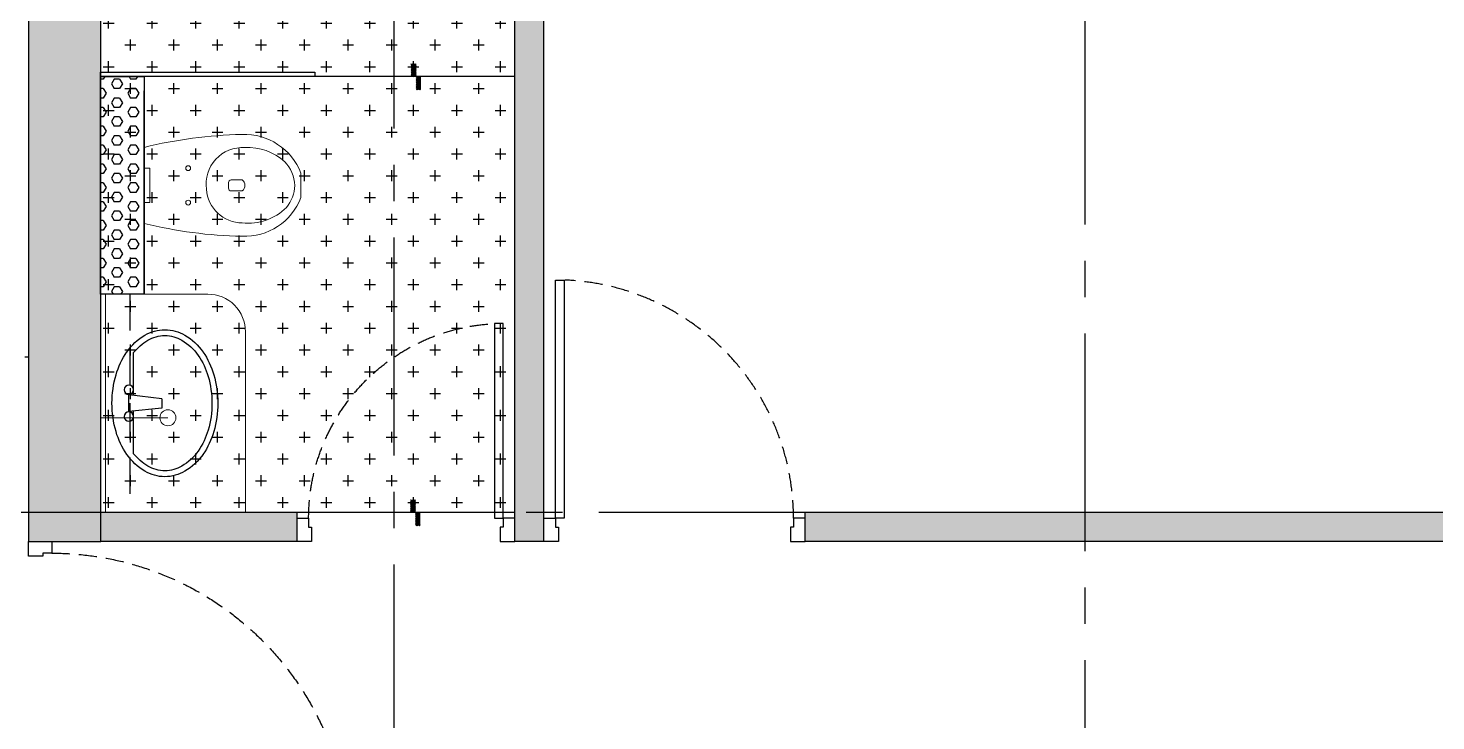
# Model space of a CAD drawing. Header units: millimetres. Extents: x 1066295 to 1300022, y -5734212 to -5454663.
# Drawn here: x 1211591 to 1216439, y -5717165 to -5714780 of the extents above; entities that cross this region are included whole.
import ezdxf

# ---------------------------------------------------------------- set-up
doc = ezdxf.new("R2010")
doc.units = ezdxf.units.MM
doc.header["$LTSCALE"] = 1000
doc.header["$MEASUREMENT"] = 0
for name, pattern in [('AUDIT_D_120904163729-0', [0]), ('T9_KEY PLAN(TYPICAL FLOOR)$0$3BHK-A$0$$1$HIDDEN', [0.375, 0.25, -0.125]), ('T9_KEY PLAN(TYPICAL FLOOR)$0$3BHK-A$0$( Hidden )', [0.375, 0.25, -0.125]), ('T9_KEY PLAN(TYPICAL FLOOR)$0$3BHK-A$0$AUDIT_D_120904163729-0', [0]), ('T9_KEY PLAN(TYPICAL FLOOR)$0$T8 - TYPICAL FLOOR CORE$0$T10-TYPICAL FLOOR CORE$0$( Hidden )', [0.375, 0.25, -0.125]), ('T9_KEY PLAN(TYPICAL FLOOR)$0$T8_REFUGE COLUMNS$0$CENTER2', [1.125, 0.75, -0.125, 0.125, -0.125])]:
    doc.linetypes.add(name, pattern=pattern)
doc.layers.get('0').update_dxf_attribs({"linetype": 'AUDIT_D_120904163729-0'})
for name, color, linetype in [('T9_KEY PLAN(TYPICAL FLOOR)$0$3BHK-A$0$$0$A-DOOR-FULL', 2, 'Continuous'), ('T9_KEY PLAN(TYPICAL FLOOR)$0$3BHK-A$0$$1$ELEV.', 5, 'Continuous'), ('T9_KEY PLAN(TYPICAL FLOOR)$0$3BHK-A$0$$1$LEDGE WALL', 5, 'Continuous'), ('T9_KEY PLAN(TYPICAL FLOOR)$0$3BHK-A$0$A-HATCH -160', 251, 'T9_KEY PLAN(TYPICAL FLOOR)$0$3BHK-A$0$AUDIT_D_120904163729-0'), ('T9_KEY PLAN(TYPICAL FLOOR)$0$3BHK-A$0$A-SANITARY', 2, 'Continuous'), ('T9_KEY PLAN(TYPICAL FLOOR)$0$3BHK-A$0$a-tile drop', 3, 'Continuous'), ('T9_KEY PLAN(TYPICAL FLOOR)$0$3BHK-A$0$A-TOI SUNK 50MM', 8, 'Continuous'), ('T9_KEY PLAN(TYPICAL FLOOR)$0$3BHK-A$0$APT PLANS-typ$0$TILEDROP', 3, 'Continuous'), ('T9_KEY PLAN(TYPICAL FLOOR)$0$3BHK-A$0$LEDGE WALL', 5, 'Continuous'), ('T9_KEY PLAN(TYPICAL FLOOR)$0$T8 - TYPICAL FLOOR CORE$0$T10-TYPICAL FLOOR CORE$0$a-beam 2', 50, 'Continuous'), ('T9_KEY PLAN(TYPICAL FLOOR)$0$T8_REFUGE COLUMNS$0$A-CENTERLINE', 193, 'T9_KEY PLAN(TYPICAL FLOOR)$0$T8_REFUGE COLUMNS$0$CENTER2'), ('T9_KEY PLAN(TYPICAL FLOOR)$0$T8_REFUGE COLUMNS$0$A-RCC COLS', 3, 'Continuous'), ('T9_KEY PLAN(TYPICAL FLOOR)$0$T8_TYPICAL COLUMNS$0$A-RCC COLS', 3, 'Continuous')]:
    doc.layers.add(name, color=color, linetype=linetype)
for name, color, linetype, lineweight in [('T9_KEY PLAN(TYPICAL FLOOR)$0$3BHK-A$0$$1$a-TOI-fixtures', 251, 'Continuous', 0), ('T9_KEY PLAN(TYPICAL FLOOR)$0$3BHK-A$0$$1$A-WALL- 160', 6, 'Continuous', 30), ('T9_KEY PLAN(TYPICAL FLOOR)$0$3BHK-A$0$a-TOI-fixtures', 251, 'Continuous', 0), ('T9_KEY PLAN(TYPICAL FLOOR)$0$T8(T9 IS SIMILAR)$0$D&W', 8, 'Continuous', 25)]:
    doc.layers.add(name, color=color, linetype=linetype, lineweight=lineweight)
doc.layers.add('T9_KEY PLAN(TYPICAL FLOOR)$0$T8_REFUGE COLUMNS$0$COL-HATCH', color=7, linetype='Continuous', lineweight=25, true_color=0xa3a3a3)

# ---------------------------------------------------------------- blocks, each defined once
blk = doc.blocks.new('T9_KEY PLAN(TYPICAL FLOOR)$0$T8_REFUGE COLUMNS')
at = {"layer": 'T9_KEY PLAN(TYPICAL FLOOR)$0$T8_REFUGE COLUMNS$0$COL-HATCH', "linetype": 'ByBlock'}
h = blk.add_hatch(color=256, dxfattribs=at)
h.dxf.hatch_style = 1
h.paths.add_polyline_path([(1215902.1, -5706299.9), (1216152.1, -5706299.9), (1216152.1, -5708099.9), (1215902.1, -5708099.9)])
h.paths.add_polyline_path([(1215902.1, -5708099.9), (1213292.1, -5708099.9), (1213292.1, -5707849.9), (1215902.1, -5707849.9)])
h.paths.add_polyline_path([(1196642.1, -5706299.9), (1196392.1, -5706299.9), (1196392.1, -5708099.9), (1196642.1, -5708099.9)])
h.paths.add_polyline_path([(1215902.1, -5723474.9), (1216152.1, -5723474.9), (1216152.1, -5721674.9), (1215902.1, -5721674.9)])
h.paths.add_polyline_path([(1215902.1, -5721924.9), (1213292.1, -5721924.9), (1213292.1, -5721674.9), (1215902.1, -5721674.9)])
h.paths.add_polyline_path([(1196642.1, -5723474.9), (1196392.1, -5723474.9), (1196392.1, -5721674.9), (1196642.1, -5721674.9)])
h.paths.add_polyline_path([(1198957.1, -5709939.9), (1199207.1, -5709939.9), (1199207.1, -5714149.9), (1198957.1, -5714149.9)])
h.paths.add_polyline_path([(1197682.1, -5711799.9), (1197432.1, -5711799.9), (1197432.1, -5709939.9), (1197682.1, -5709939.9)])
h.paths.add_polyline_path([(1184832.1, -5718799.9), (1185182.1, -5718799.9), (1185182.1, -5709299.9), (1184832.1, -5709299.9)])
h.paths.add_polyline_path([(1194132.1, -5714149.9), (1193882.1, -5714149.9), (1193882.1, -5709939.9), (1194132.1, -5709939.9)])
h.paths.add_polyline_path([(1189932.1, -5714149.9), (1190232.1, -5714149.9), (1190232.1, -5709914.9), (1189932.1, -5709914.9)])
h.paths.add_polyline_path([(1189932.1, -5719684.9), (1190232.1, -5719684.9), (1190232.1, -5715449.9), (1189932.1, -5715449.9)])
h.paths.add_polyline_path([(1194182.1, -5719609.9), (1193882.1, -5719609.9), (1193882.1, -5717174.9), (1194182.1, -5717174.9)])
h.paths.add_polyline_path([(1215612.1, -5719609.9), (1215862.1, -5719609.9), (1215862.1, -5715374.9), (1215612.1, -5715374.9)])
h.paths.add_polyline_path([(1210702.1, -5711724.9), (1207452.1, -5711724.9), (1207452.1, -5711474.9), (1210702.1, -5711474.9)])
h.paths.add_polyline_path([(1210702.1, -5713624.9), (1207452.1, -5713624.9), (1207452.1, -5713874.9), (1210702.1, -5713874.9)])
h.paths.add_polyline_path([(1210952.1, -5711474.9), (1210702.1, -5711474.9), (1210702.1, -5713874.9), (1210952.1, -5713874.9)])
h.paths.add_polyline_path([(1202442.1, -5712799.9), (1202692.1, -5712799.9), (1202692.1, -5710799.9), (1202442.1, -5710799.9)], flags=17)
h.paths.add_polyline_path([(1196682.1, -5715374.9), (1196932.1, -5715374.9), (1196932.1, -5719609.9), (1196682.1, -5719609.9)])
h.paths.add_polyline_path([(1210052.1, -5727009.9), (1209752.1, -5727009.9), (1209752.1, -5724474.9), (1210052.1, -5724474.9)])
h.paths.add_polyline_path([(1202492.1, -5727009.9), (1202792.1, -5727009.9), (1202792.1, -5724474.9), (1202492.1, -5724474.9)])
h.paths.add_polyline_path([(1199382.1, -5726829.9), (1199132.1, -5726829.9), (1199132.1, -5724474.9), (1199382.1, -5724474.9)])
h.paths.add_polyline_path([(1195392.1, -5726519.9), (1195742.1, -5726519.9), (1195742.1, -5724724.9), (1195392.1, -5724724.9)])
h.paths.add_polyline_path([(1195742.1, -5724124.9), (1195392.1, -5724124.9), (1195392.1, -5723274.9), (1195742.1, -5723274.9)])
h.paths.add_polyline_path([(1217152.1, -5726519.9), (1216802.1, -5726519.9), (1216802.1, -5724724.9), (1217152.1, -5724724.9)])
h.paths.add_polyline_path([(1216802.1, -5724124.9), (1217152.1, -5724124.9), (1217152.1, -5723274.9), (1216802.1, -5723274.9)])
h.paths.add_polyline_path([(1213162.1, -5726829.9), (1213412.1, -5726829.9), (1213412.1, -5724474.9), (1213162.1, -5724474.9)])
h.paths.add_polyline_path([(1209602.1, -5723474.9), (1209852.1, -5723474.9), (1209852.1, -5721674.9), (1209602.1, -5721674.9)])
h.paths.add_polyline_path([(1212262.1, -5721674.9), (1210752.1, -5721674.9), (1210752.1, -5721924.9), (1212262.1, -5721924.9)])
h.paths.add_polyline_path([(1212742.1, -5719224.9), (1207452.1, -5719224.9), (1207452.1, -5718974.9), (1212742.1, -5718974.9)])
h.paths.add_polyline_path([(1214067.1, -5718349.9), (1213817.1, -5718349.9), (1213817.1, -5716424.9), (1214067.1, -5716424.9)])
h.paths.add_polyline_path([(1213587.1, -5709939.9), (1213337.1, -5709939.9), (1213337.1, -5714149.9), (1213587.1, -5714149.9)])
h.paths.add_polyline_path([(1214862.1, -5711799.9), (1215112.1, -5711799.9), (1215112.1, -5709939.9), (1214862.1, -5709939.9)])
h.paths.add_polyline_path([(1227712.1, -5718799.9), (1227362.1, -5718799.9), (1227362.1, -5709299.9), (1227712.1, -5709299.9)])
h.paths.add_polyline_path([(1218412.1, -5714149.9), (1218662.1, -5714149.9), (1218662.1, -5709939.9), (1218412.1, -5709939.9)])
h.paths.add_polyline_path([(1222612.1, -5714149.9), (1222312.1, -5714149.9), (1222312.1, -5709914.9), (1222612.1, -5709914.9)])
h.paths.add_polyline_path([(1222612.1, -5719684.9), (1222312.1, -5719684.9), (1222312.1, -5715449.9), (1222612.1, -5715449.9)])
h.paths.add_polyline_path([(1218362.1, -5719609.9), (1218662.1, -5719609.9), (1218662.1, -5717174.9), (1218362.1, -5717174.9)])
h.paths.add_polyline_path([(1202742.1, -5716974.9), (1202992.1, -5716974.9), (1202992.1, -5718974.9), (1202742.1, -5718974.9)])
h.paths.add_polyline_path([(1204842.1, -5716974.9), (1205092.1, -5716974.9), (1205092.1, -5718974.9), (1204842.1, -5718974.9)])
h.paths.add_polyline_path([(1217152.1, -5701889.9), (1216802.1, -5701889.9), (1216802.1, -5705049.9), (1217152.1, -5705049.9)])
h.paths.add_polyline_path([(1216802.1, -5705649.9), (1217152.1, -5705649.9), (1217152.1, -5706499.9), (1216802.1, -5706499.9)])
h.paths.add_polyline_path([(1213162.1, -5701089.9), (1213412.1, -5701089.9), (1213412.1, -5705299.9), (1213162.1, -5705299.9)])
h.paths.add_polyline_path([(1210052.1, -5701089.9), (1209752.1, -5701089.9), (1209752.1, -5705299.9), (1210052.1, -5705299.9)])
h.paths.add_polyline_path([(1209602.1, -5706299.9), (1209852.1, -5706299.9), (1209852.1, -5708099.9), (1209602.1, -5708099.9)])
h.paths.add_polyline_path([(1212262.1, -5708099.9), (1210752.1, -5708099.9), (1210752.1, -5707849.9), (1212262.1, -5707849.9)])
h.paths.add_polyline_path([(1195392.1, -5701889.9), (1195742.1, -5701889.9), (1195742.1, -5705049.9), (1195392.1, -5705049.9)])
h.paths.add_polyline_path([(1195742.1, -5705649.9), (1195392.1, -5705649.9), (1195392.1, -5706499.9), (1195742.1, -5706499.9)])
h.paths.add_polyline_path([(1199382.1, -5701089.9), (1199132.1, -5701089.9), (1199132.1, -5705299.9), (1199382.1, -5705299.9)])
h.paths.add_polyline_path([(1202492.1, -5701089.9), (1202792.1, -5701089.9), (1202792.1, -5705299.9), (1202492.1, -5705299.9)])
h.paths.add_polyline_path([(1202942.1, -5706299.9), (1202692.1, -5706299.9), (1202692.1, -5708099.9), (1202942.1, -5708099.9)])
h.paths.add_polyline_path([(1200282, -5708099.9), (1201792, -5708099.9), (1201792, -5707849.9), (1200282, -5707849.9)])
h.paths.add_polyline_path([(1207452.1, -5710799.9), (1211787.1, -5710799.9), (1211787.1, -5710549.9), (1207452.1, -5710549.9)])
h.paths.add_polyline_path([(1200042.1, -5713849.9), (1200042.1, -5710549.9), (1205092.1, -5710549.9), (1205092.1, -5712999.9), (1204842.1, -5712999.9), (1204842, -5710799.9), (1200292.1, -5710799.9), (1200292.1, -5713849.9)])
h.paths.add_polyline_path([(1198907.1, -5719224.9), (1205092.1, -5719224.9), (1205092.1, -5718974.9), (1198907.1, -5718974.9)])
h.paths.add_polyline_path([(1202942.1, -5723474.9), (1202692.1, -5723474.9), (1202692.1, -5721674.9), (1202942.1, -5721674.9)])
h.paths.add_polyline_path([(1200282.1, -5721674.9), (1201792.1, -5721674.9), (1201792.1, -5721924.9), (1200282.1, -5721924.9)])
h.paths.add_polyline_path([(1196932.1, -5715624.9), (1203832.1, -5715624.9), (1203832.1, -5715374.9), (1196932.1, -5715374.9)])
h.paths.add_polyline_path([(1215612.1, -5715624.9), (1207452.1, -5715624.9), (1207452.1, -5715374.9), (1215612.1, -5715374.9)])
h.paths.add_polyline_path([(1196642.1, -5721924.9), (1199252.1, -5721924.9), (1199252.1, -5721674.9), (1196642.1, -5721674.9)])
h.paths.add_polyline_path([(1196642.1, -5708099.9), (1199252.1, -5708099.9), (1199252.1, -5707849.9), (1196642.1, -5707849.9)])
h.paths.add_polyline_path([(1198007.1, -5718974.9), (1196932.1, -5718974.9), (1196932.1, -5719224.9), (1198007.1, -5719224.9)])
at = {"layer": 'T9_KEY PLAN(TYPICAL FLOOR)$0$T8_REFUGE COLUMNS$0$A-CENTERLINE'}
for p, q in [((1214597.1, -5722853.5), (1214597.1, -5698299.6)), ((1216977.1, -5728808.5), (1216977.1, -5698299.6)), ((1229551.2, -5714049.9), (1182156.9, -5714049.9))]:
    blk.add_line(p, q, dxfattribs=at)
at = {"layer": 'T9_KEY PLAN(TYPICAL FLOOR)$0$T8_REFUGE COLUMNS$0$A-RCC COLS', "linetype": 'ByBlock'}
blk.add_lwpolyline([(1213587.1, -5709939.9), (1213337.1, -5709939.9), (1213337.1, -5714149.9), (1213587.1, -5714149.9)], close=True, dxfattribs=at)
blk = doc.blocks.new('T9_KEY PLAN(TYPICAL FLOOR)$0$T8_TYPICAL COLUMNS')
at = {"layer": 'T9_KEY PLAN(TYPICAL FLOOR)$0$T8_TYPICAL COLUMNS$0$A-RCC COLS', "linetype": 'ByBlock'}
blk.add_blockref('T9_KEY PLAN(TYPICAL FLOOR)$0$T8_REFUGE COLUMNS', (0, 0), dxfattribs=at)
blk = doc.blocks.new('*U2383')
for points in [[(0, 0), (0, 820), (30, 820), (30, 0)], [(-40, 0), (0, 0), (0, -30), (10, -30), (10, -80), (-40, -80)], [(860, 0), (820, 0), (820, -30), (810, -30), (810, -80), (860, -80)]]:
    blk.add_lwpolyline(points, close=True)
at = {"color": 0, "linetype": 'ByBlock', "ltscale": 0.25}
blk.add_arc((-1.2, -0.5), 821.2, 0.0347, 87.627, dxfattribs=at)
blk = doc.blocks.new('*U2384')
for points in [[(0, 0), (0, 1025), (30, 1025), (30, 0)], [(-40, 0), (0, 0), (0, -30), (10, -30), (10, -80), (-40, -80)], [(1065, 0), (1025, 0), (1025, -30), (1015, -30), (1015, -80), (1065, -80)]]:
    blk.add_lwpolyline(points, close=True)
at = {"color": 0, "linetype": 'ByBlock', "ltscale": 0.25}
blk.add_arc((-1.5, -0.6), 1026.5, 0.0347, 87.627, dxfattribs=at)
blk = doc.blocks.new('*U2385')
for points in [[(0, 0), (0, 670), (30, 670), (30, 0)], [(-40, 0), (0, 0), (0, -30), (10, -30), (10, -80), (-40, -80)], [(710, 0), (670, 0), (670, -30), (660, -30), (660, -80), (710, -80)]]:
    blk.add_lwpolyline(points, close=True)
at = {"color": 0, "linetype": 'ByBlock', "ltscale": 0.25}
blk.add_arc((-1, -0.4), 671, 0.0347, 87.627, dxfattribs=at)
blk = doc.blocks.new('T9_KEY PLAN(TYPICAL FLOOR)$0$3BHK-A$0$$1$EWC 1-flat-3')
at = {"layer": 'T9_KEY PLAN(TYPICAL FLOOR)$0$3BHK-A$0$$1$a-TOI-fixtures', "ltscale": 1.5}
blk.add_line((130.9, 0), (-130.9, 0), dxfattribs=at)
for points in [[(-130.9, 0, -0.055103), (-175.3, 336.2, -0.321827), (-41.6, 540), (41.6, 540, -0.321827), (175.3, 336.2, -0.055103), (130.9, 0, -27.681239)], [(-13.2, 214.3, -0.391448), (-129.3, 337.7, -0.224585), (-76.1, 489.9, -0.160675), (0, 518.7, -0.183016), (81.6, 484.1, -0.201424), (130, 346.4, -0.474507), (-13.2, 214.3, -2.927417)], [(-9.5, 290.2), (9.5, 290.2, 0.414214), (18.9, 299.7), (18.9, 337.6, 0.5), (-18.9, 337.6), (-18.9, 299.7, 0.414214), (-9.5, 290.2, 0.530498)]]:
    blk.add_lwpolyline(points, format="xyb", dxfattribs=at)
at = {"layer": 'T9_KEY PLAN(TYPICAL FLOOR)$0$3BHK-A$0$$1$a-TOI-fixtures'}
blk.add_lwpolyline([(-59.2, 0), (-59.2, 18.9), (59.2, 18.9), (59.2, 0)], close=True, dxfattribs=at)
at = {"layer": 'T9_KEY PLAN(TYPICAL FLOOR)$0$3BHK-A$0$$1$a-TOI-fixtures', "ltscale": 1.5}
for centre in [(-59.2, 151.6), (59.2, 151.6)]:
    blk.add_circle(centre, 8.31, dxfattribs=at)
blk = doc.blocks.new('T9_KEY PLAN(TYPICAL FLOOR)$0$3BHK-A$0$TILE DROP -x')
at = {"layer": 'T9_KEY PLAN(TYPICAL FLOOR)$0$3BHK-A$0$APT PLANS-typ$0$TILEDROP'}
h = blk.add_hatch(dxfattribs=at)
h.set_pattern_fill('ACET-2D-ANSI31', color=8, scale=90, angle=90, style=0)
h.set_pattern_definition([(135, (-851695.914, 5365039.183), (-7.954951288, -7.954951288), [])])
h.paths.add_polyline_path([(-58324, -19206), (-58324, -19024), (-58262, -19024), (-58262, -19206)])
edge = h.paths.add_edge_path()
edge.add_line((-58324, -19381), (-58394, -19381))
edge.add_line((-58324, -19206), (-58324, -19381))
edge.add_line((-58393, -19206), (-58324, -19206))
edge.add_line((-58393, -19381), (-58393, -19206))
at = {"layer": 'T9_KEY PLAN(TYPICAL FLOOR)$0$3BHK-A$0$APT PLANS-typ$0$TILEDROP', "color": 1}
blk.add_line((-58154, -19206), (-58434, -19206), dxfattribs=at)
at = {"layer": 'T9_KEY PLAN(TYPICAL FLOOR)$0$3BHK-A$0$APT PLANS-typ$0$TILEDROP', "color": 20, "const_width": 10}
for points in [[(-58262, -19206), (-58262, -19024)], [(-58324, -19381), (-58324, -19206)], [(-58324, -19206), (-58262, -19206)]]:
    blk.add_lwpolyline(points, dxfattribs=at)
blk = doc.blocks.new('T9_KEY PLAN(TYPICAL FLOOR)$0$3BHK-A$0$WB1')
at = {"layer": 'T9_KEY PLAN(TYPICAL FLOOR)$0$3BHK-A$0$A-SANITARY', "color": 0, "ltscale": 1000}
for p, q in [((190074.4, -1779394.5), (190063, -1779507.9)), ((190106.8, -1779394.5), (190119.9, -1779507.9)), ((189917.5, -1779491.7), (190064.6, -1779491.7)), ((190061.5, -1779507.9), (190121.4, -1779507.9)), ((190118, -1779491.7), (190265.4, -1779491.7))]:
    blk.add_line(p, q, dxfattribs=at)
at = {"layer": 'T9_KEY PLAN(TYPICAL FLOOR)$0$3BHK-A$0$A-SANITARY', "color": 0}
blk.add_line((190106.8, -1779394.5), (190074.4, -1779394.5), dxfattribs=at)
for centre, major_axis, start_param, end_param in [((190067.1, -1779471.3), (-69.6, 256.7), 0.015739, 0.342992), ((190091.4, -1779555.7), (-92.6, 341.5), 6.018375, 6.298924), ((190091.4, -1779555.7), (-87.3, 322), 6.018375, 6.298924), ((190091.4, -1779555.7), (-92.6, 341.5), 5.737826, 6.018375), ((190091.4, -1779555.7), (-87.3, 322), 5.737826, 6.018375), ((190115.8, -1779471.3), (-69.6, 256.7), 5.410573, 5.737826), ((190030, -1779417.8), (-52.6, 193.9), 0.342992, 0.768932), ((190030, -1779417.8), (-47.3, 174.4), 0.342992, 0.768932), ((190067.1, -1779471.3), (-64.3, 237.2), 0.015739, 0.342992), ((190115.8, -1779471.3), (-64.3, 237.2), 5.410573, 5.737826), ((190152.9, -1779417.8), (-47.3, 174.4), 4.984633, 5.410573), ((190152.9, -1779417.8), (-52.6, 193.9), 4.984633, 5.410573), ((189973.2, -1779384.1), (-35.3, 130.2), 0.768932, 1.305986), ((190209.6, -1779384.1), (-35.3, 130.2), 4.447579, 4.984633), ((189973.2, -1779384.1), (-30, 110.7), 0.768932, 1.305986), ((190209.6, -1779384.1), (-30, 110.7), 4.447579, 4.984633), ((189973.2, -1779384.1), (-35.3, 130.2), 1.305986, 1.84304), ((189973.2, -1779384.1), (-30, 110.7), 1.305986, 1.84304), ((190209.6, -1779384.1), (-30, 110.7), 3.910525, 4.447579), ((190209.6, -1779384.1), (-35.3, 130.2), 3.910525, 4.447579), ((190030, -1779350.3), (-52.6, 193.9), 1.84304, 2.268981), ((190030, -1779350.3), (-47.3, 174.4), 1.84304, 2.20494), ((190152.9, -1779350.3), (-47.3, 174.4), 3.548625, 3.910525), ((190152.9, -1779350.3), (-52.6, 193.9), 3.484585, 3.910525), ((190067.1, -1779296.9), (-69.6, 256.7), 2.268981, 2.596234), ((190045.3, -1779507.9), (-4.2, 15.6), 6.018375, 12.30156), ((190137.6, -1779507.9), (-4.2, 15.6), 6.018375, 12.30156), ((190115.8, -1779296.9), (-69.6, 256.7), 3.157331, 3.484585), ((190091.4, -1779212.5), (-92.6, 341.5), 2.596234, 2.876783), ((190091.4, -1779212.5), (-92.6, 341.5), 2.876783, 3.157331)]:
    blk.add_ellipse(centre, major_axis=major_axis, ratio=1, start_param=start_param, end_param=end_param, dxfattribs=at)
blk = doc.blocks.new('T9_KEY PLAN(TYPICAL FLOOR)')
at = {"layer": 'T9_KEY PLAN(TYPICAL FLOOR)$0$3BHK-A$0$A-HATCH -160', "linetype": 'ByBlock'}
h = blk.add_hatch(dxfattribs=at)
h.set_pattern_fill('ZIGZAG', color=8, scale=250)
h.set_pattern_definition([(0, (0, 0), (31.25, 31.25), [31.25, -31.25]), (90, (31.25, 0), (-31.25, 31.25), [31.25, -31.25])])
h.paths.add_polyline_path([(1227361.8, -5714749.5), (1226011.9, -5714749.5), (1226011.9, -5714149.5), (1225911.9, -5714149.5), (1225911.9, -5714749.5), (1223831.9, -5714749.5), (1223831.9, -5714049.5), (1223512.1, -5714049.5), (1223512.1, -5714149.5), (1223731.9, -5714149.5), (1223731.9, -5715449.5), (1223512.1, -5715449.5), (1223512.1, -5715549.5), (1223831.9, -5715549.5), (1223831.9, -5714849.5), (1225911.9, -5714849.5), (1225911.9, -5715664.5), (1226011.9, -5715664.5), (1226011.9, -5714849.5), (1227361.8, -5714849.5)])
h.paths.add_polyline_path([(1227361.8, -5713249.5), (1226761.9, -5713249.5), (1226761.9, -5713149.5), (1227361.8, -5713149.5)])
h.paths.add_polyline_path([(1226011.9, -5710699.5), (1225911.9, -5710699.5), (1225911.9, -5713249.5), (1226011.9, -5713249.5)])
h.paths.add_polyline_path([(1226011.9, -5717399.5), (1225911.9, -5717399.5), (1225911.9, -5716414.5), (1226011.9, -5716414.5)])
h.paths.add_polyline_path([(1217642.4, -5715375), (1218462.3, -5715375), (1218462.3, -5715475), (1217642.4, -5715475)])
h.paths.add_polyline_path([(1216742.4, -5715375), (1215862.4, -5715375), (1215862.4, -5715475), (1216742.4, -5715475)])
h.paths.add_polyline_path([(1218412.1, -5714149.9), (1216012.2, -5714149.9), (1216012.2, -5714049.9), (1218412.1, -5714049.9)])
h.paths.add_polyline_path([(1215112.2, -5711800.2), (1215012.2, -5711800.2), (1215012.2, -5714149.9), (1215112.2, -5714149.9)])
h.paths.add_polyline_path([(1214262.2, -5714149.9), (1213585.9, -5714149.9), (1213585.9, -5714049.9), (1214262.2, -5714049.9)])
h.paths.add_polyline_path([(1215772.4, -5720209.7), (1216462.4, -5720209.7), (1216462.3, -5720109.7), (1216462.4, -5720109.7), (1216362.4, -5720109.7), (1215772.4, -5720109.7)])
h.paths.add_polyline_path([(1219147.4, -5709939.9), (1218662.3, -5709939.6), (1218662.3, -5710040.1), (1219147.3, -5710040.1)])
h.paths.add_polyline_path([(1225911.9, -5708554.7), (1225352.3, -5708554.8), (1225352.3, -5708654.7), (1225911.9, -5708654.7)])
h.paths.add_polyline_path([(1218362.3, -5715724), (1218462.3, -5715724), (1218462.3, -5715474), (1218362.3, -5715474)])
at = {"layer": 'T9_KEY PLAN(TYPICAL FLOOR)$0$3BHK-A$0$A-TOI SUNK 50MM'}
h = blk.add_hatch(dxfattribs=at)
h.set_pattern_fill('CROSS', color=8, scale=300, style=0)
h.set_pattern_definition([(0, (-0.65, 1286.84), (75, 75), [37.5, -112.5]), (90, (18.1, 1268.09), (-75, 75), [37.5, -112.5])])
h.paths.add_polyline_path([(1215012.2, -5711799.2), (1213585.9, -5711799.2), (1213585.9, -5714049.9), (1215012.2, -5714049.9)])
at = {"layer": 'T9_KEY PLAN(TYPICAL FLOOR)$0$3BHK-A$0$LEDGE WALL'}
h = blk.add_hatch(dxfattribs=at)
h.set_pattern_fill('HEX', color=8, scale=150, angle=180)
h.paths.add_polyline_path([(1213585.9, -5713298.5), (1213735.9, -5713298.5), (1213735.9, -5712549.2), (1213585.9, -5712549.2)])
at = {"layer": 'T9_KEY PLAN(TYPICAL FLOOR)$0$3BHK-A$0$$1$A-WALL- 160', "color": 8, "linetype": 'ByBlock'}
for p, q in [((1215012.2, -5714149.9, 0.5), (1215012.2, -5711800.2, 0.5)), ((1215112.2, -5714149.9, 0.5), (1215112.2, -5711800.2, 0.5)), ((1214262.2, -5714049.9, 0.5), (1213585.9, -5714049.9, 0.5)), ((1214262.2, -5714149.9, 0.5), (1214262.2, -5714049.9, 0.5)), ((1218412.2, -5714049.9, 0.5), (1216012.2, -5714049.9, 0.5)), ((1216012.2, -5714149.9, 0.5), (1216012.2, -5714049.9, 0.5)), ((1214262.2, -5714149.9, 0.5), (1213585.9, -5714149.9, 0.5)), ((1215112.2, -5714149.9, 0.5), (1215012.2, -5714149.9, 0.5)), ((1218412.1, -5714149.9), (1216012.2, -5714149.9, 0.5))]:
    blk.add_line(p, q, dxfattribs=at)
at = {"layer": 'T9_KEY PLAN(TYPICAL FLOOR)$0$3BHK-A$0$$1$ELEV.', "color": 8}
blk.add_line((1215012.3, -5712549.2), (1214323.4, -5712549.2), dxfattribs=at)
blk.add_lwpolyline([(1213585.9, -5712534.2), (1214323.4, -5712534.2), (1214323.4, -5712549.2), (1213585.9, -5712549.2)], close=True, dxfattribs=at)
at = {"layer": 'T9_KEY PLAN(TYPICAL FLOOR)$0$3BHK-A$0$$1$LEDGE WALL', "color": 8}
blk.add_line((1213735.9, -5713298.5), (1213735.9, -5712598.8), dxfattribs=at)
at = {"layer": 'T9_KEY PLAN(TYPICAL FLOOR)$0$3BHK-A$0$$1$LEDGE WALL', "color": 8, "linetype": 'T9_KEY PLAN(TYPICAL FLOOR)$0$3BHK-A$0$( Hidden )', "ltscale": 0.5}
blk.add_line((1213685.9, -5713298.5), (1213685.9, -5714048.8, 0.5), dxfattribs=at)
at = {"layer": 'T9_KEY PLAN(TYPICAL FLOOR)$0$3BHK-A$0$$1$LEDGE WALL', "color": 8}
blk.add_lwpolyline([(1213735.9, -5713298.5), (1213585.9, -5713298.5), (1213585.9, -5712549.2), (1213735.9, -5712549.2)], close=True, dxfattribs=at)
at = {"layer": 'T9_KEY PLAN(TYPICAL FLOOR)$0$3BHK-A$0$A-TOI SUNK 50MM', "color": 8}
blk.add_line((1215012.2, -5714049.9, 0.5), (1214262.2, -5714049.9, 0.5), dxfattribs=at)
at = {"layer": 'T9_KEY PLAN(TYPICAL FLOOR)$0$3BHK-A$0$a-TOI-fixtures', "color": 8}
for p, q in [((1213585.9, -5713298.5), (1213954.4, -5713298.5)), ((1213587.1, -5713298.5), (1213587.1, -5714048.8)), ((1213602.1, -5713298.5), (1213602.1, -5714048.8)), ((1214084.2, -5713428.3), (1214084.2, -5714048.8)), ((1213587.1, -5714049.9, 0.5), (1214084.2, -5714049.9, 0.5))]:
    blk.add_line(p, q, dxfattribs=at)
at = {"layer": 'T9_KEY PLAN(TYPICAL FLOOR)$0$3BHK-A$0$a-TOI-fixtures', "color": 8, "extrusion": (3.57019e-09, -2.53026e-07, 1)}
blk.add_line((1213817.5, -5713723.7, 0.5), (1213585.9, -5713723.7, 0.5), dxfattribs=at)
blk.add_circle((1213817.5, -5713723.7, 1.9), 27.5, dxfattribs=at)
at = {"layer": 'T9_KEY PLAN(TYPICAL FLOOR)$0$3BHK-A$0$a-TOI-fixtures', "color": 8}
blk.add_arc((1213956.4, -5713426.4), 127.9, 359.1386, 90.8614, dxfattribs=at)
at = {"layer": 'T9_KEY PLAN(TYPICAL FLOOR)$0$T8 - TYPICAL FLOOR CORE$0$T10-TYPICAL FLOOR CORE$0$a-beam 2', "color": 8, "linetype": 'T9_KEY PLAN(TYPICAL FLOOR)$0$T8 - TYPICAL FLOOR CORE$0$T10-TYPICAL FLOOR CORE$0$( Hidden )', "ltscale": 0.5}
blk.add_lwpolyline([(1212012.2, -5713513.9), (1213337.1, -5713513.9)], dxfattribs=at)
at = {"layer": 'T9_KEY PLAN(TYPICAL FLOOR)$0$3BHK-A$0$$0$A-DOOR-FULL', "color": 8, "linetype": 'T9_KEY PLAN(TYPICAL FLOOR)$0$3BHK-A$0$$1$HIDDEN'}
blk.add_blockref('*U2383', (1215152.2, -5714069.9, 0.5), dxfattribs=at)
at = {"layer": 'T9_KEY PLAN(TYPICAL FLOOR)$0$3BHK-A$0$$0$A-DOOR-FULL', "color": 8, "linetype": 'T9_KEY PLAN(TYPICAL FLOOR)$0$3BHK-A$0$$1$HIDDEN', "extrusion": (0, 0, -1), "zscale": -1}
blk.add_blockref('*U2385', (-1214972.2, -5714069.9, -0.5), dxfattribs=at)
at = {"layer": 'T9_KEY PLAN(TYPICAL FLOOR)$0$3BHK-A$0$$0$A-DOOR-FULL', "color": 8, "linetype": 'T9_KEY PLAN(TYPICAL FLOOR)$0$3BHK-A$0$$1$HIDDEN', "extrusion": (0, 0, -1), "zscale": -1, "rotation": 90}
blk.add_blockref('*U2384', (-1213417.2, -5715214.9), dxfattribs=at)
at = {"layer": 'T9_KEY PLAN(TYPICAL FLOOR)$0$3BHK-A$0$$1$a-TOI-fixtures', "color": 8, "extrusion": (0, 0, -1), "zscale": -1, "rotation": 90}
blk.add_blockref('T9_KEY PLAN(TYPICAL FLOOR)$0$3BHK-A$0$$1$EWC 1-flat-3', (-1213735.9, -5712923.9), dxfattribs=at)
at = {"layer": 'T9_KEY PLAN(TYPICAL FLOOR)$0$3BHK-A$0$a-tile drop', "color": 8, "extrusion": (0, 0, -1), "xscale": 0.25, "yscale": 0.25, "zscale": -0.25, "rotation": 180}
for p in [(-1229253.1, -5717350.7), (-1229250.8, -5718851.3, -0.5)]:
    blk.add_blockref('T9_KEY PLAN(TYPICAL FLOOR)$0$3BHK-A$0$TILE DROP -x', p, dxfattribs=at)
at = {"layer": 'T9_KEY PLAN(TYPICAL FLOOR)$0$3BHK-A$0$a-TOI-fixtures', "color": 8, "extrusion": (8.33598e-18, -2.28199e-17, -1), "zscale": -1, "rotation": 90}
blk.add_blockref('T9_KEY PLAN(TYPICAL FLOOR)$0$3BHK-A$0$WB1', (-2993191.3, -5903765.1, -0.5), dxfattribs=at)
at = {"layer": 'T9_KEY PLAN(TYPICAL FLOOR)$0$T8(T9 IS SIMILAR)$0$D&W', "color": 8, "linetype": 'ByBlock'}
blk.add_blockref('T9_KEY PLAN(TYPICAL FLOOR)$0$T8_TYPICAL COLUMNS', (0, 0), dxfattribs=at)
blk = doc.blocks.new('T9_PROFILE SECTIONS')
at = {"linetype": 'ByBlock'}
blk.add_blockref('T9_KEY PLAN(TYPICAL FLOOR)', (0.1954, 0.8356), dxfattribs=at)

msp = doc.modelspace()

# ---------------------------------------------------------------- block references
at = {"linetype": 'ByBlock'}
msp.add_blockref('T9_PROFILE SECTIONS', (-1745.2, -2398.4, 0.4), dxfattribs=at)

doc.saveas('drawing.dxf')
